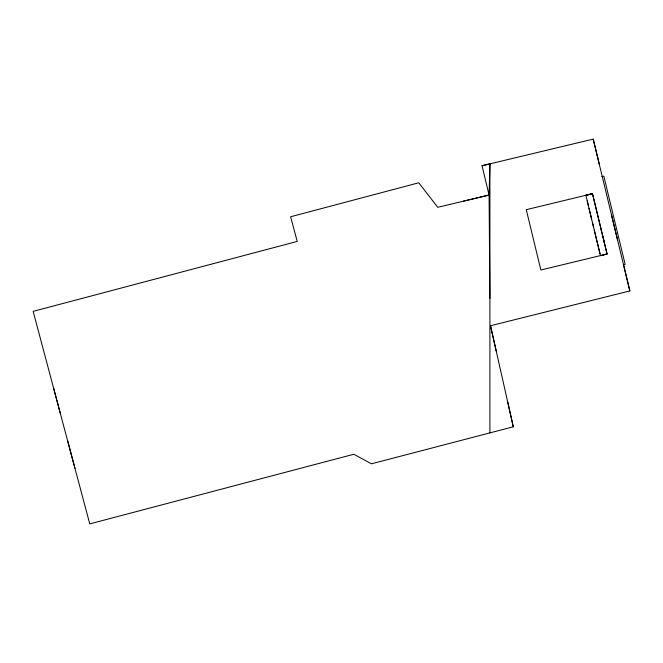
<?xml version="1.0" encoding="UTF-8"?>
<svg xmlns="http://www.w3.org/2000/svg" width="663" height="663" viewBox="0 0 663 663"><rect width="100%" height="100%" fill="white"/><g stroke="black" fill="none" stroke-linecap="round" stroke-linejoin="round"><path stroke-width="0.99" d="M463.42 201.171L489.079 195.038L489.907 163.869L482.034 165.75L489.079 195.038L489.907 298.333M482.034 165.75L593.219 139.114L629.85 290.933L490.512 325.748L513.295 426.79L371.462 463.802L353.827 454.254L89.762 523.886L33.15 311.37L297.215 241.431L290.626 216.76L418.767 182.781L437.762 207.304L489.079 195.038M588.437 205.928L585.86 195.278L592.482 193.679L607.068 253.995L600.446 255.603L594.28 230.111M595.913 207.867L592.482 193.679L585.86 195.278M603.537 254.857L607.068 253.995L603.537 239.384M601.83 176.615L603.811 176.143L625.159 264.421L623.179 264.893M592.482 193.679L526.273 209.69L540.859 270.007L607.068 253.995M53.421 387.441L60.176 412.809M67.576 440.58L74.969 468.351M599.344 222.072L601.283 230.111M596.004 208.248L599.518 222.818M603.048 237.387L601.059 229.166M588.993 208.248L591.636 219.18M592.515 222.818L599.998 253.755M593.219 139.114L599.327 164.407M611.535 215.027L617.643 240.321M623.742 265.631L629.85 290.933M587.227 200.955L593.584 227.21M602.775 236.26L604.49 243.362M490.512 325.748L496.214 351.009M507.593 401.529L513.295 426.79M489.907 163.869L489.907 432.889"/></g></svg>
